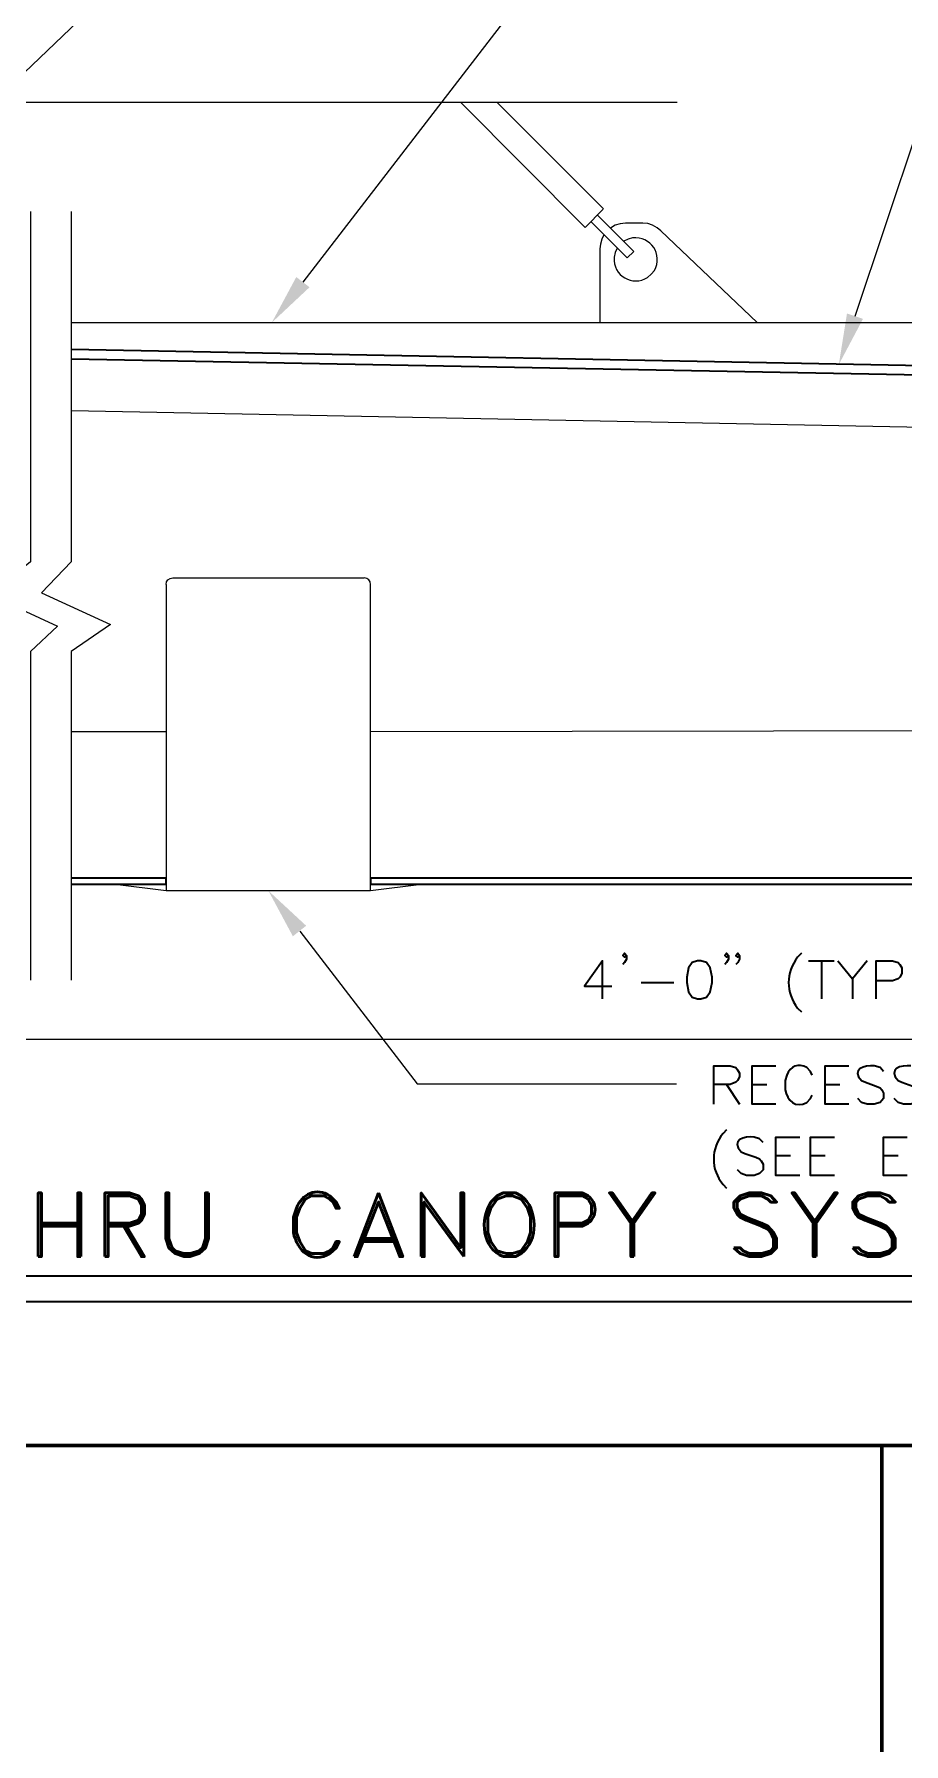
# Model space of a CAD drawing. Header units: inches. Extents: x 5 to 516, y -193 to 129.
# Drawn here: x 26.25 to 29.08, y -171.71 to -166.13 of the extents above; entities that cross this region are included whole.
import ezdxf

# ---------------------------------------------------------------- set-up
doc = ezdxf.new("R2010")
doc.units = ezdxf.units.IN
doc.header["$MEASUREMENT"] = 0
doc.layers.add('PDF7_Geometry', color=7, linetype='Continuous')
doc.layers.add('PDF7_Solid Fills', color=7, linetype='Continuous')

msp = doc.modelspace()

# ---------------------------------------------------------------- linework, layer by layer
at = {"layer": 'PDF7_Geometry', "lineweight": 15}
for points in [[(25.2057745, -167.2191168), (27.7235526, -164.8091166), (28.0424413, -164.8091166)], [(27.1235512, -166.9391146), (28.3424402, -165.3568922), (28.6613292, -165.3568922)], [(28.9257726, -167.0502257), (29.229106, -166.1424478), (29.5479949, -166.1424478)], [(22.2602176, -166.3513369), (23.9524399, -166.3513369), (24.0302178, -166.4846703), (24.1679955, -166.1891147), (24.2435511, -166.3513369), (28.3446625, -166.3513369)], [(28.0446623, -166.7602273), (27.6391067, -166.3535606)], [(28.1046621, -166.7002275), (27.7579954, -166.3535608)], [(26.2335524, -166.7080038), (26.2335524, -167.8524483), (26.100219, -167.9602262), (26.3213301, -168.0624483), (26.2335524, -168.1446706), (26.2335524, -169.2180039)], [(26.3668848, -166.7080038), (26.3668848, -167.8524483), (26.269107, -167.9535595), (26.4946626, -168.0568927), (26.3668848, -168.1446706), (26.3668848, -169.2180039)], [(28.1035521, -166.7013374), (28.0446632, -166.7602263)], [(28.181329, -166.8602278), (28.0624401, -166.7413389)], [(28.0846629, -166.7202267), (28.2035518, -166.8391156), (28.1813296, -166.8602267)], [(28.1757726, -166.7468945), (28.1591059, -166.7491167), (28.1424392, -166.7535612), (28.1268837, -166.7624501)], [(28.2913279, -166.771338), (28.2791057, -166.761338), (28.2646613, -166.7535602), (28.2491057, -166.7480046), (28.2324391, -166.7468935), (28.1757724, -166.7468935)], [(28.1057743, -166.7846707), (28.0991076, -166.7991152), (28.0946632, -166.8146707), (28.0924409, -166.8302263)], [(28.199107, -166.7946701), (28.1846625, -166.7991146), (28.1702181, -166.8057812)], [(28.6057743, -167.0713393), (28.2913298, -166.7713393)], [(28.0924392, -166.8302278), (28.0924392, -167.071339)], [(28.149107, -166.8280035), (28.1424403, -166.8424479), (28.139107, -166.8580035)], [(28.2479959, -166.923559), (28.2602181, -166.913559), (28.2702181, -166.9013368)], [(26.3679947, -167.0713393), (29.317995, -167.0713393)], [(29.3179959, -167.4168933), (26.3679956, -167.3591155)], [(26.6768846, -167.9257819), (26.6768846, -168.9257819), (26.510218, -168.9057819)], [(26.6768849, -167.9257838), (26.677996, -167.9180061), (26.6824405, -167.9113394), (26.6891071, -167.906895), (26.697996, -167.9046727), (27.3224405, -167.9046727)], [(27.3435514, -168.9257819), (27.3435514, -167.9257819), (27.3424402, -167.9180041), (27.3379958, -167.9113374), (27.3313291, -167.906893), (27.3224402, -167.9046707)], [(26.3679947, -168.4057827), (26.6768836, -168.4057827)], [(27.3435514, -168.4057827), (29.317996, -168.4024494)], [(27.510218, -168.9057828), (27.3435514, -168.9257828), (26.6768846, -168.9257828)], [(27.1124406, -169.0580044), (27.495774, -169.5568934), (28.3424407, -169.5568934)], [(30.4579948, -169.411337), (24.9413278, -169.411337)], [(29.0124403, -193.1846735), (29.0124403, -170.736893)]]:
    msp.add_lwpolyline(points, dxfattribs=at)
at = {"layer": 'PDF7_Geometry', "lineweight": 35}
for points in [[(29.3179959, -167.2157824), (26.3679956, -167.1591158)], [(29.3179959, -167.2457823), (26.3679956, -167.1902268)], [(26.6768846, -168.9057825), (26.6768846, -168.8846714), (26.3679957, -168.8846714)], [(29.3179959, -168.8846714), (27.3435512, -168.8846714)], [(27.3435514, -168.8846714), (27.3435514, -168.9057825)], [(26.6768846, -168.9057828), (26.3679957, -168.9057828)], [(29.3179959, -168.9057828), (27.3435512, -168.9057828)], [(28.1013277, -169.2791173), (28.1013277, -169.1546728), (28.0424389, -169.2380062), (28.1313278, -169.2380062)], [(28.1791069, -169.1368935), (28.1724402, -169.1424491), (28.1668847, -169.1368935), (28.1724402, -169.1302269), (28.1791069, -169.1368935), (28.1791069, -169.1491157), (28.1724402, -169.1602269), (28.1668847, -169.1668935)], [(28.5124402, -169.1368935), (28.5057736, -169.1424491), (28.500218, -169.1368935), (28.5057736, -169.1302269), (28.5124402, -169.1368935), (28.5124402, -169.1491157), (28.5057736, -169.1602269), (28.500218, -169.1668935)], [(28.5479966, -169.1368935), (28.5424411, -169.1424491), (28.5357744, -169.1368935), (28.5424411, -169.1302269), (28.5479966, -169.1368935), (28.5479966, -169.1491157), (28.5424411, -169.1602269), (28.5357744, -169.1668935)], [(28.7502174, -169.1302271), (28.7379952, -169.1424493)], [(28.7735509, -169.1546728), (28.8568843, -169.1546728)], [(28.8157737, -169.1546728), (28.8157737, -169.2791173)], [(28.8691071, -169.1546728), (28.9168849, -169.2135617), (28.9168849, -169.2791173)], [(28.9646633, -169.1546728), (28.9168855, -169.2135617)], [(28.9946632, -169.2791167), (28.9946632, -169.1546723), (29.0479966, -169.1546723), (29.0657743, -169.1602278), (29.0713299, -169.1668945), (29.0779966, -169.1780056), (29.0779966, -169.1957834), (29.0713299, -169.2080056), (29.0657743, -169.2135612), (29.0479966, -169.2202279), (28.9946632, -169.2202279)], [(28.2268839, -169.2257833), (28.3335505, -169.2257833)], [(28.7379952, -169.309116), (28.7502174, -169.3213382)], [(28.4646633, -169.6224486), (28.4646633, -169.4980041), (28.5179966, -169.4980041), (28.5357744, -169.5035597), (28.54133, -169.5102263), (28.5479966, -169.5213375), (28.5479966, -169.5335597), (28.54133, -169.5457819), (28.5357744, -169.5513375), (28.5179966, -169.5580041), (28.4646633, -169.5580041)], [(28.666885, -169.6224486), (28.5891072, -169.6224486), (28.5891072, -169.4980041), (28.666885, -169.4980041)], [(28.9046632, -169.6224486), (28.8279966, -169.6224486), (28.8279966, -169.4980041), (28.9046632, -169.4980041)], [(29.0179945, -169.515784), (29.0068834, -169.5035618), (28.9879945, -169.4980062)], [(28.5057739, -169.5580045), (28.5479961, -169.6224489)], [(28.5891072, -169.5580045), (28.636885, -169.5580045)], [(28.7024404, -169.5280046), (28.6968849, -169.5457823), (28.6968849, -169.5757824)], [(28.7857738, -169.5280046), (28.7802182, -169.5157823), (28.767996, -169.5035601)], [(28.8279966, -169.5580045), (28.8757743, -169.5580045)], [(28.9468834, -169.545784), (28.9591056, -169.5513395), (28.9946612, -169.5635618), (29.0068834, -169.5691173), (29.0124389, -169.575784), (29.0179945, -169.5868951), (29.0179945, -169.6046729), (29.0068834, -169.6168951), (28.9879945, -169.6224507), (28.9646612, -169.6224507), (28.9468834, -169.6168951), (28.9346611, -169.6046729)], [(29.0657731, -169.545784), (29.0779953, -169.5513395), (29.1135509, -169.5635618), (29.1257731, -169.5691173), (29.1313286, -169.575784), (29.1368842, -169.5868951), (29.1368842, -169.6046729), (29.1257731, -169.6168951), (29.1079953, -169.6224507), (29.0835509, -169.6224507), (29.0657731, -169.6168951), (29.0535509, -169.6046729)], [(28.767996, -169.6168935), (28.7802182, -169.6046712), (28.7857738, -169.5935601)], [(28.5057739, -169.7068941), (28.4946627, -169.7180052)], [(28.5535513, -169.7780047), (28.5657735, -169.7835602), (28.6013291, -169.7957825), (28.6135513, -169.801338), (28.6191068, -169.8080047), (28.6257735, -169.8191158), (28.6257735, -169.8368936), (28.6135513, -169.8491158), (28.5957735, -169.8557825), (28.5713291, -169.8557825), (28.5535513, -169.8491158), (28.541329, -169.8368936)], [(28.6257735, -169.7480047), (28.6135513, -169.7357825), (28.5957735, -169.7302269)], [(28.7446619, -169.8557815), (28.6668841, -169.8557815), (28.6668841, -169.7302259), (28.7446619, -169.7302259)], [(28.8579951, -169.8557815), (28.7802173, -169.8557815), (28.7802173, -169.7302259), (28.8579951, -169.7302259)], [(29.0957723, -169.8557815), (29.0179945, -169.8557815), (29.0179945, -169.7302259), (29.0957723, -169.7302259)], [(28.6668841, -169.7902274), (28.7146619, -169.7902274)], [(28.7802173, -169.7902274), (28.8279951, -169.7902274)], [(29.0179945, -169.7902274), (29.0657723, -169.7902274)], [(28.4946627, -169.8846719), (28.5057739, -169.8968941)], [(23.0679954, -170.1835606), (29.7246624, -170.1835606)], [(23.0679954, -170.266894), (29.7246624, -170.266894)]]:
    msp.add_lwpolyline(points, dxfattribs=at)
msp.add_lwpolyline([(28.4113299, -169.1546728), (28.3935521, -169.1602284), (28.3813299, -169.1780062), (28.3757743, -169.2080062), (28.3757743, -169.225784), (28.3813299, -169.255784), (28.3935521, -169.2735617), (28.4113299, -169.2791173), (28.422441, -169.2791173), (28.4402187, -169.2735617), (28.452441, -169.255784), (28.4591076, -169.225784), (28.4591076, -169.2080062), (28.452441, -169.1780062), (28.4402187, -169.1602284), (28.422441, -169.1546728)], close=True, dxfattribs=at)
at = {"layer": 'PDF7_Geometry', "lineweight": 50}
for points in [[(26.2591057, -170.1202265), (26.2591057, -169.9124487), (26.2691057, -169.9124487), (26.2691057, -170.1202265)], [(26.3979946, -170.120227), (26.3979946, -169.9124492), (26.3879946, -169.9124492), (26.3879946, -170.120227)], [(26.8146613, -169.9124492), (26.8046613, -169.9124492), (26.8046613, -170.0613381), (26.7946613, -170.0913381), (26.7846613, -170.1013381), (26.7546613, -170.110227), (26.7346613, -170.110227), (26.7057724, -170.1013381), (26.6957724, -170.0913381), (26.6857724, -170.0613381), (26.6857724, -169.9124492), (26.6757724, -169.9124492), (26.6757724, -170.0613381), (26.6857724, -170.0913381), (26.7057724, -170.110227), (26.7346613, -170.120227), (26.7546613, -170.120227), (26.7846613, -170.110227), (26.8046613, -170.0913381), (26.8146613, -170.0613381)], [(27.7868836, -169.92245), (27.7568836, -169.93245), (27.7368836, -169.96245), (27.7268836, -169.9913388), (27.7268836, -170.0413388), (27.7368836, -170.0713389), (27.7568836, -170.1013389), (27.7868836, -170.1102277), (27.8068836, -170.1102277), (27.8357725, -170.1013389), (27.8557725, -170.0713389), (27.8657725, -170.0413388), (27.8657725, -169.9913388), (27.8557725, -169.96245), (27.8357725, -169.93245), (27.8068836, -169.92245)], [(28.5302173, -170.091338), (28.5502173, -170.1102269), (28.5802173, -170.1202269), (28.6202173, -170.1202269), (28.6502173, -170.1102269), (28.6691062, -170.091338), (28.6691062, -170.061338), (28.6591062, -170.041338), (28.6402173, -170.021338), (28.6202173, -170.011338), (28.5702173, -169.991338), (28.5502173, -169.981338), (28.5402173, -169.9624491), (28.5402173, -169.9424491), (28.5502173, -169.9324491), (28.5802173, -169.9224491), (28.6202173, -169.9224491), (28.6402173, -169.9324491), (28.6502173, -169.9424491), (28.6691062, -169.9424491), (28.6502173, -169.9224491), (28.6202173, -169.9124491), (28.5802173, -169.9124491), (28.5502173, -169.9224491), (28.5302173, -169.9424491), (28.5302173, -169.9624491), (28.5402173, -169.981338), (28.5502173, -169.991338), (28.5702173, -170.001338), (28.6202173, -170.021338), (28.6402173, -170.031338), (28.6502173, -170.041338), (28.6591062, -170.061338), (28.6591062, -170.091338), (28.6502173, -170.101338), (28.6202173, -170.1102269), (28.5802173, -170.1102269), (28.5602173, -170.101338), (28.5502173, -170.091338)], [(28.9179963, -170.091338), (28.9368852, -170.1102269), (28.9668852, -170.1202269), (29.0068852, -170.1202269), (29.0368852, -170.1102269), (29.0568852, -170.091338), (29.0568852, -170.061338), (29.0468852, -170.041338), (29.0268852, -170.021338), (29.0068852, -170.011338), (28.9568852, -169.991338), (28.9368852, -169.981338), (28.9279963, -169.9624491), (28.9279963, -169.9424491), (28.9368852, -169.9324491), (28.9668852, -169.9224491), (29.0068852, -169.9224491), (29.0268852, -169.9324491), (29.0368852, -169.9424491), (29.0568852, -169.9424491), (29.0368852, -169.9224491), (29.0068852, -169.9124491), (28.9668852, -169.9124491), (28.9368852, -169.9224491), (28.9179963, -169.9424491), (28.9179963, -169.9624491), (28.9279963, -169.981338), (28.9368852, -169.991338), (28.9568852, -170.001338), (29.0068852, -170.021338), (29.0268852, -170.031338), (29.0368852, -170.041338), (29.0468852, -170.061338), (29.0468852, -170.091338), (29.0368852, -170.101338), (29.0068852, -170.1102269), (28.9668852, -170.1102269), (28.9468852, -170.101338), (28.9368852, -170.091338)]]:
    msp.add_lwpolyline(points, close=True, dxfattribs=at)
for points in [[(26.4868837, -170.0213381), (26.5568837, -170.0213381), (26.5857726, -170.0113381), (26.5957726, -170.0013381), (26.6057726, -169.9813381), (26.6057726, -169.9524492), (26.5957726, -169.9324492), (26.5857726, -169.9224492), (26.5568837, -169.9124492), (26.4768837, -169.9124492), (26.4768837, -170.120227)], [(26.4868844, -170.0113388), (26.5568844, -170.0113388), (26.5857733, -170.0013388), (26.5957733, -169.9813388), (26.5957733, -169.95245), (26.5857733, -169.93245), (26.5568844, -169.92245), (26.4868844, -169.92245), (26.4868844, -170.1202277), (26.4768844, -170.1202277)], [(27.2113288, -170.1102261), (27.2313288, -170.0913372), (27.2413288, -170.0713372), (27.2313288, -170.0713372), (27.2213288, -170.0913372), (27.2113288, -170.1013372), (27.1913288, -170.1102261), (27.1513288, -170.1102261), (27.1313288, -170.1013372), (27.1124399, -170.0713372), (27.1024399, -170.0413372), (27.1024399, -169.9913372), (27.1124399, -169.9624483), (27.1313288, -169.9324483), (27.1513288, -169.9224483), (27.1913288, -169.9224483), (27.2113288, -169.9324483), (27.2213288, -169.9424483), (27.2313288, -169.9624483), (27.2413288, -169.9624483), (27.2313288, -169.9424483), (27.2113288, -169.9224483)], [(27.3702169, -169.9124491), (27.4491058, -170.1202269), (27.4391058, -170.1202269), (27.3702169, -169.9424491), (27.3002169, -170.1202269), (27.2902169, -170.1202269)], [(27.3702169, -169.9124492), (27.2902169, -170.120227)], [(27.6479947, -170.120227), (27.6479947, -169.9124492), (27.6379947, -169.9124492), (27.6379947, -170.0913381), (27.5091058, -169.9124492), (27.5091058, -170.120227)], [(27.6479955, -170.1202269), (27.5191066, -169.9424491), (27.5191066, -170.1202269), (27.5091066, -170.1202269)], [(27.8357741, -169.9224492), (27.8168852, -169.9124492), (27.7768852, -169.9124492), (27.7568852, -169.9224492), (27.7368852, -169.9424492)], [(28.2035513, -170.0113381), (28.1335513, -169.9124492), (28.1235513, -169.9124492), (28.1935513, -170.0113381), (28.1935513, -170.120227), (28.2035513, -170.120227)], [(28.2035521, -170.120227), (28.2035521, -170.0113381), (28.272441, -169.9124492), (28.262441, -169.9124492), (28.1935521, -170.0113381)], [(28.7979965, -170.0113381), (28.7291076, -169.9124492), (28.7191076, -169.9124492), (28.7891076, -170.0113381), (28.7891076, -170.120227), (28.7979965, -170.120227)], [(28.7979949, -170.120227), (28.7979949, -170.0113381), (28.8679949, -169.9124492), (28.8579949, -169.9124492), (28.789106, -170.0113381)], [(27.1024399, -169.9624483), (27.0924399, -169.9913372), (27.0924399, -170.0413372)], [(26.2691065, -170.0113375), (26.3879954, -170.0113375)], [(26.2691065, -170.0213382), (26.3879954, -170.0213382)], [(26.5368835, -170.0213382), (26.5957724, -170.1202271), (26.6057724, -170.1202271), (26.5468835, -170.0213382)], [(27.3202178, -170.0613389), (27.4191067, -170.0613389)], [(27.3102171, -170.0713396), (27.429106, -170.0713396)], [(27.7768852, -170.120227), (27.8168852, -170.120227), (27.8357741, -170.110227)]]:
    msp.add_lwpolyline(points, dxfattribs=at)
msp.add_lwpolyline([(27.955774, -170.0213381), (28.0346629, -170.0213381), (28.0546629, -170.0113381, 0.4928125), (28.0546629, -169.9224492), (28.0346629, -169.9124492), (27.945774, -169.9124492), (27.9457747, -170.1202277), (27.9557747, -170.1202277), (27.9557747, -169.92245), (28.0346636, -169.92245), (28.0546636, -169.93245), (28.0646636, -169.95245), (28.0646636, -169.9813388), (28.0546636, -170.0013388), (28.0346636, -170.0113388), (27.9557747, -170.0113388)], format="xyb", dxfattribs=at)
at = {"layer": 'PDF7_Geometry', "lineweight": 60}
for points in [[(14.901328, -170.7368941), (57.2346648, -170.7368941)], [(29.0124403, -193.1846747), (29.0124403, -170.7368941)]]:
    msp.add_lwpolyline(points, close=True, dxfattribs=at)
at = {"layer": 'PDF7_Geometry', "lineweight": 15}
for points in [[(28.2702181, -166.9013368), (28.299107, -166.8484664), (28.2593292, -166.7884109), (28.199107, -166.7946701)], [(28.139107, -166.8580035), (28.1337551, -166.9184109), (28.1999959, -166.9553553), (28.2479959, -166.923559)]]:
    msp.add_open_spline(points, degree=3, dxfattribs=at)
at = {"layer": 'PDF7_Geometry', "lineweight": 35}
for points in [[(28.7379952, -169.1424493), (28.6986989, -169.1943753), (28.6979952, -169.2573197), (28.7379952, -169.309116)], [(28.767996, -169.5035601), (28.7404404, -169.4872268), (28.7138293, -169.4993935), (28.7024404, -169.5280046)], [(28.9879945, -169.4980062), (28.9558649, -169.4931729), (28.9111056, -169.5096358), (28.9468834, -169.545784)], [(29.1079953, -169.4980062), (29.0758472, -169.4929877), (29.0295323, -169.5090803), (29.0657731, -169.545784)], [(28.6968849, -169.5757824), (28.7036812, -169.6105416), (28.7316071, -169.6380231), (28.767996, -169.6168935)], [(28.4946627, -169.7180052), (28.4540516, -169.7655052), (28.4533109, -169.8373571), (28.4946627, -169.8846719)], [(28.5957735, -169.7302269), (28.5636439, -169.7252084), (28.5173105, -169.741301), (28.5535513, -169.7780047)]]:
    msp.add_open_spline(points, degree=3, dxfattribs=at)
at = {"layer": 'PDF7_Geometry', "lineweight": 50}
for points in [[(27.2113288, -169.9224483), (27.1683102, -169.8927817), (27.1184584, -169.9162631), (27.1024399, -169.9624483)], [(27.7368852, -169.9424492), (27.6998111, -169.9975603), (27.7078667, -170.094727), (27.7768852, -170.120227)], [(27.8357741, -170.110227), (27.8922185, -170.0694492), (27.8911444, -169.9640789), (27.8357741, -169.9224492)], [(27.0924399, -170.0413372), (27.1033473, -170.1003372), (27.1521991, -170.1475409), (27.2113288, -170.1102261)]]:
    msp.add_open_spline(points, degree=3, dxfattribs=at)
at = {"layer": 'PDF7_Solid Fills', "lineweight": 50, "transparency": 33554559}
for points in [[(27.1446626, -166.9557817), (27.0213293, -167.0713373), (27.1013293, -166.9224484)], [(28.899107, -167.0413372), (28.8724404, -167.2080038), (28.9513293, -167.0591149)], [(27.090217, -169.0746716), (27.010217, -168.9257827), (27.1335503, -169.0402271)]]:
    msp.add_solid(points, dxfattribs=at)

doc.saveas('drawing.dxf')
